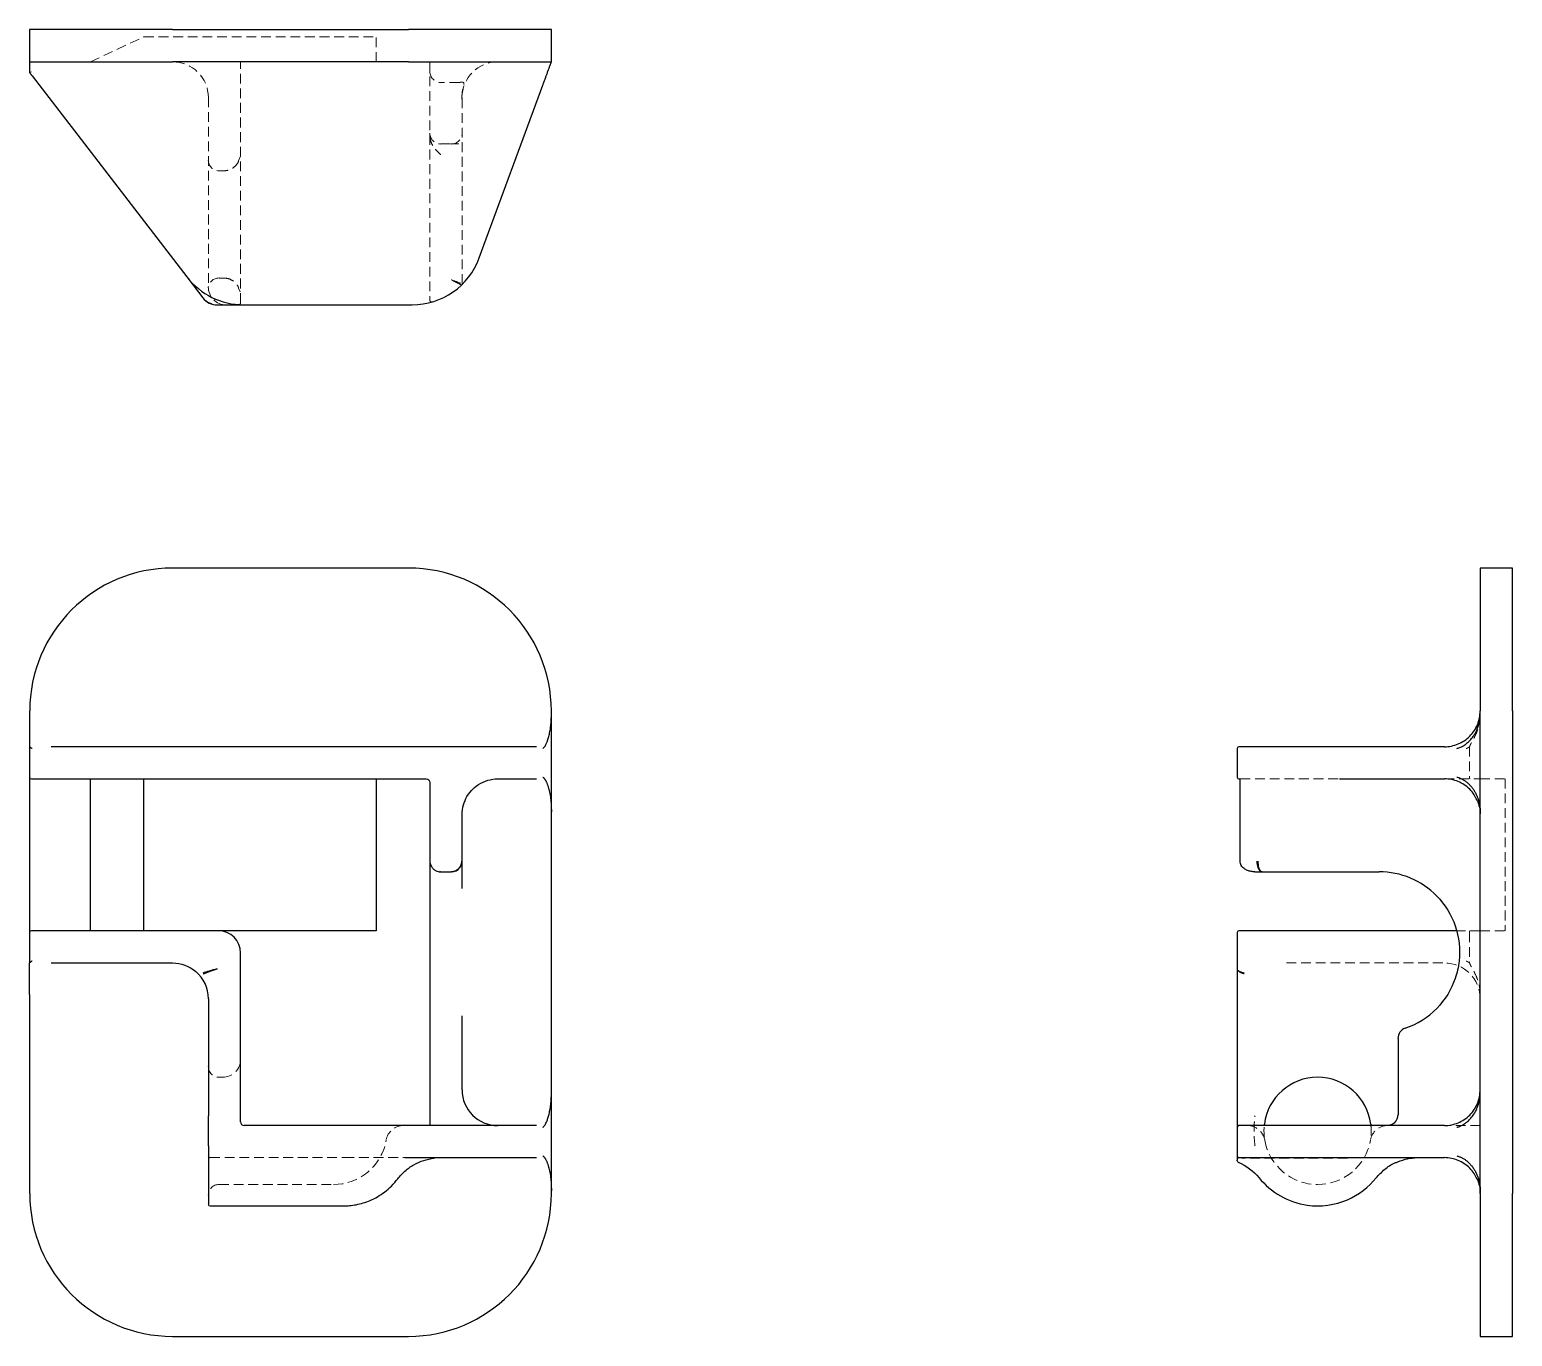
# Model space of a CAD drawing. Header units: millimetres. Extents: x 49 to 242, y 7 to 177.
import ezdxf

# ---------------------------------------------------------------- set-up
doc = ezdxf.new("R2010")
doc.units = ezdxf.units.MM
doc.linetypes.add('HIDDEN', pattern=[1.905, 1.27, -0.635])

msp = doc.modelspace()

# ---------------------------------------------------------------- linework, layer by layer
at = {"color": 7, "linetype": 'Continuous', "lineweight": 25}
for p, q in [((49.1, 177.08), (49.1, 172.89)), ((67.71, 177.08), (49.1, 177.08)), ((67.71, 177.08), (98.4, 177.08)), ((117.01, 177.08), (98.4, 177.08)), ((117.01, 172.89), (117.01, 177.08)), ((49.1, 172.89), (67.71, 172.89)), ((98.4, 172.89), (67.71, 172.89)), ((98.4, 172.89), (117.01, 172.89)), ((49.42, 171.08), (69.56, 144.9)), ((107.62, 147.36), (115.89, 169.85)), ((69.56, 144.9), (71.66, 142.17)), ((73.5, 141.26), (73.64, 141.26)), ((73.64, 141.26), (76.31, 141.26)), ((76.31, 141.26), (76.94, 141.26)), ((76.94, 141.26), (98.89, 141.26)), ((98.4, 107), (67.71, 107)), ((242.08, 107), (237.89, 107)), ((237.89, 107), (237.89, 88.4)), ((242.08, 88.4), (242.08, 107)), ((49.1, 88.4), (49.1, 87.86)), ((117.01, 88.04), (117.01, 88.4)), ((117.01, 75.27), (117.01, 88.04)), ((237.89, 88.04), (237.89, 88.4)), ((237.89, 75.27), (237.89, 88.04)), ((242.08, 88.4), (242.08, 25.6)), ((49.1, 83.73), (49.1, 79.79)), ((69.75, 83.74), (51.9, 83.74)), ((76.94, 83.74), (69.75, 83.74)), ((98.89, 83.74), (76.94, 83.74)), ((107.4, 83.74), (98.89, 83.74)), ((115.05, 83.74), (107.4, 83.74)), ((206.26, 83.51), (206.26, 79.79)), ((212.44, 83.74), (206.5, 83.74)), ((233.24, 83.74), (212.44, 83.74)), ((49.1, 79.79), (49.1, 59.56)), ((49.33, 79.56), (69.75, 79.56)), ((57.01, 59.79), (57.01, 79.56)), ((63.98, 59.79), (63.98, 79.56)), ((69.75, 79.56), (76.94, 79.56)), ((76.94, 79.56), (98.89, 79.56)), ((94.22, 79.56), (94.22, 59.79)), ((98.89, 79.56), (100.73, 79.56)), ((110.03, 79.56), (115.05, 79.56)), ((206.5, 79.56), (206.69, 79.56)), ((219.59, 79.56), (233.24, 79.56)), ((101.19, 79.09), (101.19, 68.86)), ((206.63, 79.09), (206.63, 68.86)), ((117.01, 38.73), (117.01, 75.27)), ((237.89, 38.73), (237.89, 75.27)), ((105.38, 68.86), (105.38, 74.91)), ((101.19, 68.86), (101.19, 45.78)), ((105.38, 65.28), (105.38, 68.86)), ((102.59, 67.47), (102.48, 67.49)), ((102.59, 67.47), (103.98, 67.47)), ((208.58, 67.47), (209.52, 67.47)), ((209.52, 67.47), (224.75, 67.47)), ((49.1, 59.56), (49.1, 55.62)), ((71.84, 59.79), (49.33, 59.79)), ((73.5, 59.79), (71.84, 59.79)), ((73.64, 59.79), (73.5, 59.79)), ((94.22, 59.79), (73.64, 59.79)), ((206.26, 59.56), (206.26, 56.88)), ((234.84, 59.79), (206.5, 59.79)), ((76.54, 34.91), (76.54, 56.88)), ((206.26, 56.88), (206.26, 34.91)), ((51.9, 55.6), (67.71, 55.6)), ((49.1, 51.49), (49.1, 25.6)), ((72.36, 50.95), (72.36, 35.7)), ((105.38, 45.78), (105.38, 48.72)), ((101.19, 45.78), (101.19, 35.84)), ((105.38, 39.09), (105.38, 45.78)), ((227.2, 45.78), (227.2, 39.09)), ((117.01, 25.96), (117.01, 38.73)), ((227.2, 39.09), (227.2, 35.84)), ((237.89, 25.96), (237.89, 38.73)), ((101.19, 35.84), (101.19, 34.44)), ((206.26, 34.91), (206.26, 34.21)), ((98.89, 34.44), (77.01, 34.44)), ((107.4, 34.44), (98.89, 34.44)), ((115.05, 34.44), (107.4, 34.44)), ((206.26, 34.21), (206.26, 30.49)), ((212.44, 34.44), (206.5, 34.44)), ((209.79, 34.44), (209.81, 34.62)), ((233.24, 34.44), (212.44, 34.44)), ((223.65, 34.62), (223.67, 34.44)), ((72.36, 31.78), (72.36, 28.54)), ((97.93, 30.26), (98.89, 30.26)), ((98.89, 30.26), (107.4, 30.26)), ((107.4, 30.26), (115.05, 30.26)), ((206.4, 29.68), (206.52, 29.63)), ((206.5, 30.26), (212.44, 30.26)), ((212.44, 30.26), (233.24, 30.26)), ((72.36, 28.54), (72.36, 27.78)), ((72.36, 27.78), (72.36, 24.21)), ((117.01, 25.6), (117.01, 25.96)), ((237.89, 25.6), (237.89, 25.96)), ((237.89, 25.6), (237.89, 7)), ((242.08, 7), (242.08, 25.6)), ((72.59, 23.98), (89.95, 23.98)), ((67.71, 7), (98.4, 7)), ((237.89, 7), (242.08, 7))]:
    msp.add_line(p, q, dxfattribs=at)
at = {"color": 7, "linetype": 'HIDDEN', "lineweight": 18}
for p, q in [((57.01, 172.89), (63.98, 176.15)), ((63.98, 176.15), (94.22, 176.15)), ((94.22, 172.89), (94.22, 176.15)), ((76.54, 141.5), (76.54, 172.89)), ((101.19, 172.89), (101.19, 141.86)), ((49.33, 171.58), (49.1, 171.5)), ((105.01, 170.22), (102.59, 170.22)), ((72.36, 168.24), (72.36, 143.59)), ((105.33, 168.04), (105.38, 168.24)), ((105.38, 144), (105.38, 168.24)), ((102.59, 162.2), (103.98, 162.2)), ((103.98, 162.2), (104.94, 162.2)), ((76.5, 160.51), (76.3, 160.01)), ((74.48, 158.71), (73.75, 158.71)), ((73.75, 144.75), (74.48, 144.75)), ((76.3, 143.45), (76.5, 142.95)), ((236.5, 83.73), (236.5, 79.79)), ((206.69, 79.56), (219.59, 79.56)), ((233.24, 79.56), (237.89, 79.56)), ((237.89, 79.56), (241.15, 79.56)), ((241.15, 79.56), (241.15, 59.79)), ((206.63, 79.09), (206.63, 79.09)), ((237.89, 74.91), (237.83, 75.5)), ((237.89, 59.79), (234.84, 59.79)), ((236.5, 59.56), (236.5, 55.62)), ((237.89, 59.79), (241.15, 59.79)), ((212.69, 55.6), (233.24, 55.6)), ((74.22, 40.72), (73.75, 40.72)), ((226.82, 34.9), (226.88, 34.99)), ((225.8, 34.44), (226.33, 34.55)), ((237.89, 34.44), (233.24, 34.44)), ((72.59, 30.26), (90.06, 30.26)), ((227.19, 29.71), (227.85, 29.94)), ((228.33, 30.09), (229.8, 30.26)), ((73.75, 26.77), (88.64, 26.77)), ((237.89, 25.6), (237.83, 26.2))]:
    msp.add_line(p, q, dxfattribs=at)
at = {"color": 7, "linetype": 'Continuous', "lineweight": 25, "flags": 128}
msp.add_lwpolyline([(76.31, 141.26), (76.36, 141.27), (76.39, 141.28)], dxfattribs=at)
at = {"color": 7, "linetype": 'HIDDEN', "lineweight": 18}
for centre, radius, start, end in [((67.71, 168.24), 4.65, 0, 90), ((110.03, 168.24), 4.65, 90, 180), ((102.59, 171.61), 1.4, 180, 270), ((102.59, 163.59), 1.4, 180, 270), ((103.98, 163.59), 1.4, 270, 0), ((73.75, 160.1), 1.4, 180, 270), ((73.75, 143.36), 1.4, 90, 175.2236), ((74.68, 143.59), 2.33, 180, 270), ((76.31, 141.5), 0.233, 291.269, 0), ((233.24, 50.95), 4.65, 0, 90), ((74.22, 43.05), 2.33, 270, 0), ((73.75, 42.12), 1.4, 180, 270), ((97.79, 32.12), 2.33, 90, 169.9213), ((207.57, 32.12), 2.33, 10.0787, 90), ((225.89, 32.12), 2.33, 90, 169.9213), ((88.64, 33.74), 6.98, 270, 349.9213), ((216.73, 33.74), 6.98, 190.0787, 349.9213), ((72.59, 30.49), 0.233, 180, 270), ((73.75, 25.37), 1.4, 90, 180)]:
    msp.add_arc(centre, radius, start, end, dxfattribs=at)
at = {"color": 7, "linetype": 'Continuous', "lineweight": 25}
for centre, radius, start, end in [((98.89, 150.57), 9.3, 270, 339.8142), ((76.94, 150.57), 9.3, 217.5686, 270), ((73.5, 143.59), 2.33, 217.5686, 270), ((67.71, 88.4), 18.6, 90, 180), ((98.4, 88.4), 18.6, 0, 90), ((206.5, 83.51), 0.233, 90, 180), ((49.33, 79.79), 0.233, 180, 270), ((206.5, 79.79), 0.233, 180, 270), ((224.75, 57), 10.47, 44.3012, 90), ((49.33, 59.56), 0.233, 90, 180), ((73.64, 56.88), 2.91, 0, 90), ((206.5, 59.56), 0.233, 90, 180), ((67.71, 50.95), 4.65, 0, 49.7474), ((224.75, 57), 10.47, 288.876, 315.6988), ((228.59, 45.78), 1.4, 108.876, 180), ((216.73, 33.74), 6.98, 7.1808, 172.8192), ((110.03, 39.09), 4.65, 180, 270), ((77.01, 34.91), 0.465, 180, 270), ((206.5, 34.21), 0.233, 90, 180), ((206.5, 30.49), 0.233, 180, 270), ((67.71, 25.6), 18.6, 180, 270), ((98.4, 25.6), 18.6, 270, 0), ((72.59, 24.21), 0.233, 180, 270)]:
    msp.add_arc(centre, radius, start, end, dxfattribs=at)
at = {"color": 7, "linetype": 'HIDDEN', "lineweight": 18}
for centre, start_param, end_param in [((236.58, 79.79), 1.570796, 3.141593), ((236.58, 59.56), 0, 1.570796)]:
    msp.add_ellipse(centre, major_axis=(0, 0.233), ratio=0.340122, start_param=start_param, end_param=end_param, dxfattribs=at)
at = {"color": 7, "linetype": 'Continuous', "lineweight": 25}
for points, knots in [([(49.1, 172.89), (49.1, 172.89), (49.1, 172.85), (49.1, 172.71), (49.1, 172.61), (49.1, 172.34), (49.1, 172.18), (49.1, 171.92), (49.1, 171.83), (49.1, 171.69), (49.1, 171.65), (49.1, 171.57), (49.1, 171.53), (49.1, 171.5)], [0, 0, 0, 0, 0.25, 0.25, 0.5, 0.5, 0.75, 0.75, 0.875, 0.875, 0.9375, 0.9375, 1, 1, 1, 1]), ([(115.89, 169.85), (115.91, 169.9), (115.95, 170.03), (116.03, 170.23), (116.13, 170.5), (116.25, 170.81), (116.38, 171.18), (116.53, 171.59), (116.68, 172), (116.82, 172.39), (116.91, 172.62), (116.96, 172.76), (116.99, 172.84), (117, 172.88), (117.01, 172.89), (117.01, 172.89)], [0, 0, 0, 0, 0.029667, 0.06839, 0.118221, 0.181325, 0.259995, 0.35647, 0.472734, 0.595685, 0.73629, 0.800499, 0.86805, 0.933166, 1, 1, 1, 1]), ([(49.42, 171.08), (49.4, 171.1), (49.36, 171.16), (49.3, 171.24), (49.23, 171.33), (49.17, 171.41), (49.12, 171.47), (49.1, 171.5)], [0, 0, 0, 0, 0.184558, 0.375996, 0.575204, 0.782973, 1, 1, 1, 1]), ([(49.1, 87.86), (49.1, 87.49), (49.1, 87.12), (49.1, 86.41), (49.1, 86.06), (49.1, 85.37), (49.1, 85.04), (49.1, 84.55), (49.1, 84.39), (49.1, 84.15), (49.1, 84.07), (49.1, 83.9), (49.1, 83.82), (49.1, 83.73)], [0, 0, 0, 0, 0.25, 0.25, 0.5, 0.5, 0.75, 0.75, 0.875, 0.875, 0.9375, 0.9375, 1, 1, 1, 1]), ([(115.89, 83.51), (115.91, 83.53), (115.95, 83.56), (116.03, 83.63), (116.13, 83.75), (116.25, 83.93), (116.38, 84.2), (116.53, 84.59), (116.68, 85.09), (116.82, 85.73), (116.91, 86.34), (116.96, 86.86), (116.99, 87.25), (117, 87.64), (117.01, 87.9), (117.01, 88.04)], [0, 0, 0, 0, 0.029667, 0.06839, 0.118221, 0.181325, 0.259995, 0.35647, 0.472734, 0.595685, 0.73629, 0.800499, 0.86805, 0.933166, 1, 1, 1, 1]), ([(233.24, 83.74), (233.85, 83.74), (234.46, 83.87), (235.58, 84.33), (236.1, 84.68), (236.96, 85.54), (237.31, 86.05), (237.77, 87.18), (237.89, 87.79), (237.89, 88.4)], [0, 0, 0, 0, 0.25, 0.25, 0.5, 0.5, 0.75, 0.75, 1, 1, 1, 1]), ([(234.85, 83.51), (234.9, 83.53), (235.03, 83.56), (235.23, 83.63), (235.5, 83.75), (235.81, 83.93), (236.18, 84.2), (236.59, 84.59), (237, 85.09), (237.39, 85.73), (237.62, 86.34), (237.76, 86.86), (237.84, 87.25), (237.88, 87.64), (237.89, 87.9), (237.89, 88.04)], [0, 0, 0, 0, 0.029667, 0.06839, 0.118221, 0.181325, 0.259995, 0.35647, 0.472734, 0.595685, 0.73629, 0.800499, 0.86805, 0.933166, 1, 1, 1, 1]), ([(49.42, 83.51), (49.4, 83.52), (49.36, 83.54), (49.3, 83.57), (49.23, 83.62), (49.17, 83.67), (49.12, 83.71), (49.1, 83.73)], [0, 0, 0, 0, 0.184558, 0.375996, 0.575204, 0.782973, 1, 1, 1, 1]), ([(115.89, 79.79), (115.91, 79.78), (115.95, 79.75), (116.02, 79.69), (116.08, 79.62), (116.14, 79.54), (116.2, 79.46), (116.26, 79.36), (116.31, 79.25), (116.37, 79.13), (116.42, 79), (116.48, 78.86), (116.53, 78.72), (116.58, 78.56), (116.63, 78.39), (116.69, 78.15), (116.76, 77.84), (116.84, 77.44), (116.9, 77.04), (116.95, 76.61), (116.98, 76.18), (117, 75.73), (117.01, 75.42), (117.01, 75.27)], [0, 0, 0, 0, 0.032128, 0.064125, 0.096091, 0.128129, 0.160337, 0.192814, 0.225656, 0.258957, 0.292806, 0.327287, 0.362482, 0.398464, 0.435306, 0.473074, 0.549458, 0.624392, 0.698512, 0.772478, 0.846953, 0.922587, 1, 1, 1, 1]), ([(206.61, 79.54), (206.61, 79.53), (206.6, 79.52), (206.6, 79.47), (206.61, 79.39), (206.63, 79.26), (206.63, 79.15), (206.63, 79.09)], [0, 0, 0, 0, 0.11687, 0.288354, 0.49097, 0.727695, 1, 1, 1, 1]), ([(206.69, 79.56), (206.69, 79.56), (206.7, 79.56), (206.71, 79.55), (206.71, 79.55)], [0, 0, 0, 0, 0.749375, 1, 1, 1, 1]), ([(237.48, 76.8), (237.36, 77.03), (237.12, 77.55), (236.55, 78.22), (235.84, 78.8), (235.03, 79.23), (234.15, 79.51), (233.55, 79.54), (233.24, 79.56)], [0, 0, 0, 0, 0.146839, 0.317471, 0.488103, 0.658736, 0.829368, 1, 1, 1, 1]), ([(234.85, 79.79), (234.91, 79.78), (235.02, 79.75), (235.19, 79.69), (235.36, 79.62), (235.53, 79.54), (235.69, 79.46), (235.85, 79.36), (236, 79.25), (236.15, 79.13), (236.3, 79), (236.44, 78.86), (236.58, 78.72), (236.72, 78.56), (236.86, 78.39), (237.03, 78.15), (237.23, 77.84), (237.43, 77.44), (237.6, 77.04), (237.73, 76.61), (237.83, 76.18), (237.88, 75.73), (237.89, 75.42), (237.89, 75.27)], [0, 0, 0, 0, 0.032128, 0.064125, 0.096091, 0.128129, 0.160337, 0.192814, 0.225656, 0.258957, 0.292806, 0.327287, 0.362482, 0.398464, 0.435306, 0.473074, 0.549458, 0.624392, 0.698512, 0.772478, 0.846953, 0.922587, 1, 1, 1, 1]), ([(105.38, 74.91), (105.38, 75.77), (105.83, 77.18), (106.85, 78.35), (107.33, 78.7), (107.53, 78.83)], [0, 0, 0, 0, 0.1169052, 0.194842, 0.2727788, 0.2727788, 0.2727788, 0.2727788]), ([(237.48, 76.8), (237.6, 76.49), (237.84, 75.86), (237.88, 75.29), (237.89, 75)], [0, 0, 0, 0, 0.501071, 1, 1, 1, 1]), ([(101.19, 68.86), (101.19, 68.65), (101.3, 68.25), (101.59, 67.86), (101.92, 67.62), (102.26, 67.49), (102.47, 67.47), (102.58, 67.47), (102.59, 67.47), (102.59, 67.47)], [-0.1116918, -0.1116918, -0.1116918, -0.1116918, -0.0894671, -0.0672423, -0.0450176, -0.0227929, -0.0005682, -0.0005682, 0, 0, 0, 0]), ([(105.31, 68.86), (105.31, 68.71), (105.26, 68.4), (104.92, 67.73), (104.38, 67.47), (103.99, 67.47), (103.99, 67.47), (103.98, 67.47)], [-0.00035547, -0.00035547, -0.00035547, -0.00035547, 0.01596563, 0.03228674, 0.08125005, 0.08125005, 0.08160553, 0.08160553, 0.08160553, 0.08160553]), ([(103.98, 67.47), (103.99, 67.47), (103.99, 67.47), (104.41, 67.47), (104.97, 67.73), (105.33, 68.4), (105.38, 68.71), (105.38, 68.86)], [-0.00035547, -0.00035547, -0.00035547, -0.00035547, 0, 0, 0.04896332, 0.06528442, 0.08160553, 0.08160553, 0.08160553, 0.08160553]), ([(206.64, 68.86), (206.63, 68.86), (206.63, 68.86), (206.63, 68.86), (206.63, 68.86)], [0, 0, 0, 0, 0.817698, 1, 1, 1, 1]), ([(208.58, 67.47), (208.58, 67.47), (208.57, 67.47), (208.4, 67.47), (208.08, 67.49), (207.6, 67.62), (207.15, 67.86), (206.77, 68.25), (206.64, 68.65), (206.64, 68.86)], [-0.1116918, -0.1116918, -0.1116918, -0.1116918, -0.1111235, -0.1111235, -0.0888988, -0.0666741, -0.0444494, -0.0222247, 0, 0, 0, 0]), ([(208.83, 68.86), (208.83, 68.71), (208.86, 68.4), (209.03, 67.73), (209.3, 67.47), (209.52, 67.47), (209.52, 67.47), (209.52, 67.47)], [-0.00035547, -0.00035547, -0.00035547, -0.00035547, 0.01596563, 0.03228674, 0.08125005, 0.08125005, 0.08160553, 0.08160553, 0.08160553, 0.08160553]), ([(209.52, 67.47), (209.52, 67.47), (209.52, 67.47), (209.36, 67.47), (209.15, 67.73), (209.02, 68.4), (209, 68.71), (209, 68.86)], [-0.00035547, -0.00035547, -0.00035547, -0.00035547, 0, 0, 0.04896332, 0.06528442, 0.08160553, 0.08160553, 0.08160553, 0.08160553]), ([(232.24, 64.31), (233.33, 63.2), (234.97, 60.54), (235.41, 56.59), (234.55, 52.8), (233.33, 50.8), (232.24, 49.69)], [0, 0, 0, 0, 0.227047, 0.4540939, 0.5676174, 0.7946643, 0.7946643, 0.7946643, 0.7946643]), ([(49.42, 55.84), (49.4, 55.83), (49.35, 55.81), (49.28, 55.76), (49.19, 55.7), (49.13, 55.65), (49.1, 55.62)], [0, 0, 0, 0, 0.191757, 0.449835, 0.693986, 1, 1, 1, 1]), ([(49.1, 51.49), (49.1, 51.86), (49.1, 52.22), (49.1, 52.94), (49.1, 53.29), (49.1, 53.98), (49.1, 54.31), (49.1, 54.8), (49.1, 54.96), (49.1, 55.2), (49.1, 55.28), (49.1, 55.45), (49.1, 55.53), (49.1, 55.62)], [0, 0, 0, 0, 0.25, 0.25, 0.5, 0.5, 0.75, 0.75, 0.875, 0.875, 0.9375, 0.9375, 1, 1, 1, 1]), ([(73.5, 54.84), (73.5, 54.84), (73.49, 54.83), (72.79, 54.64), (72.09, 54.43), (71.66, 54.29)], [-0.00054201, -0.00054201, -0.00054201, -0.00054201, 0, 0, 0.08473797, 0.08473797, 0.08473797, 0.08473797]), ([(71.7, 54.18), (72.12, 54.35), (72.8, 54.6), (73.49, 54.83), (73.5, 54.84), (73.5, 54.84)], [-0.00054201, -0.00054201, -0.00054201, -0.00054201, 0.08419596, 0.08419596, 0.08473797, 0.08473797, 0.08473797, 0.08473797]), ([(115.89, 34.21), (115.91, 34.22), (115.95, 34.25), (116.03, 34.33), (116.13, 34.45), (116.24, 34.63), (116.38, 34.9), (116.53, 35.28), (116.68, 35.79), (116.82, 36.43), (116.91, 37.03), (116.96, 37.55), (116.99, 37.93), (117, 38.33), (117.01, 38.6), (117.01, 38.73)], [0, 0, 0, 0, 0.029616, 0.068246, 0.118043, 0.18127, 0.260113, 0.356574, 0.472708, 0.5954, 0.736289, 0.799215, 0.864197, 0.931152, 1, 1, 1, 1]), ([(233.24, 34.44), (233.85, 34.44), (234.46, 34.56), (235.58, 35.03), (236.1, 35.37), (236.96, 36.23), (237.31, 36.75), (237.77, 37.88), (237.89, 38.48), (237.89, 39.09)], [0, 0, 0, 0, 0.25, 0.25, 0.5, 0.5, 0.75, 0.75, 1, 1, 1, 1]), ([(234.85, 34.21), (234.9, 34.22), (235.02, 34.25), (235.23, 34.33), (235.49, 34.45), (235.81, 34.63), (236.18, 34.9), (236.59, 35.28), (237, 35.79), (237.39, 36.43), (237.62, 37.03), (237.76, 37.55), (237.83, 37.93), (237.88, 38.33), (237.89, 38.6), (237.89, 38.73)], [0, 0, 0, 0, 0.029616, 0.068246, 0.118043, 0.18127, 0.260113, 0.356574, 0.472708, 0.5954, 0.736289, 0.799215, 0.864197, 0.931152, 1, 1, 1, 1]), ([(72.36, 31.78), (72.36, 32.11), (72.36, 32.44), (72.36, 33.09), (72.36, 33.41), (72.36, 34.07), (72.36, 34.4), (72.36, 35.05), (72.36, 35.38), (72.36, 35.7)], [0, 0, 0, 0, 0.25, 0.25, 0.5, 0.5, 0.75, 0.75, 1, 1, 1, 1]), ([(226.91, 34.99), (226.84, 34.91), (226.69, 34.74), (226.42, 34.57), (226.14, 34.46), (225.96, 34.45), (225.87, 34.44)], [0, 0, 0, 0, 0.255766, 0.507575, 0.75573, 1, 1, 1, 1]), ([(226.88, 34.99), (226.96, 35.09), (227.15, 35.34), (227.18, 35.65), (227.2, 35.84)], [0, 0, 0, 0, 0.407638, 1, 1, 1, 1]), ([(97, 27.49), (97.3, 27.85), (97.91, 28.56), (99.08, 29.36), (100.37, 29.96), (101.3, 30.12), (101.76, 30.21)], [0, 0, 0, 0, 0.249679, 0.499508, 0.749676, 1, 1, 1, 1]), ([(115.89, 30.49), (115.91, 30.47), (115.95, 30.44), (116.02, 30.39), (116.08, 30.32), (116.14, 30.24), (116.2, 30.15), (116.26, 30.05), (116.31, 29.95), (116.37, 29.83), (116.42, 29.7), (116.48, 29.56), (116.53, 29.41), (116.58, 29.26), (116.63, 29.09), (116.69, 28.85), (116.76, 28.54), (116.84, 28.14), (116.9, 27.73), (116.95, 27.31), (116.98, 26.87), (117, 26.42), (117.01, 26.12), (117.01, 25.96)], [0, 0, 0, 0, 0.032128, 0.064125, 0.096091, 0.128129, 0.160337, 0.192814, 0.225656, 0.258957, 0.292806, 0.327287, 0.362482, 0.398464, 0.435306, 0.473074, 0.549458, 0.624392, 0.698512, 0.772478, 0.846953, 0.922587, 1, 1, 1, 1]), ([(206.26, 30.42), (206.26, 30.4), (206.26, 30.34), (206.26, 30.13), (206.26, 29.95), (206.26, 29.92), (206.26, 29.91)], [0, 0, 0, 0, 0.174492, 0.495803, 0.748028, 1, 1, 1, 1]), ([(206.41, 29.69), (206.36, 29.71), (206.33, 29.74), (206.28, 29.82), (206.26, 29.86), (206.26, 29.91)], [0, 0, 0, 0, 0.5, 0.5, 1, 1, 1, 1]), ([(224.35, 27.64), (224.71, 28.02), (225.42, 28.78), (226.42, 29.46), (227.05, 29.67), (227.19, 29.71)], [0, 0, 0, 0, 0.438957, 0.877914, 1, 1, 1, 1]), ([(227.18, 29.73), (227.6, 29.88), (228.46, 30.19), (229.24, 30.23), (229.63, 30.26)], [0, 0, 0, 0, 0.4916171, 1, 1, 1, 1]), ([(237.48, 27.5), (237.36, 27.73), (237.12, 28.24), (236.55, 28.91), (235.84, 29.5), (235.03, 29.93), (234.15, 30.2), (233.55, 30.24), (233.24, 30.26)], [0, 0, 0, 0, 0.146894, 0.317515, 0.488137, 0.658758, 0.829379, 1, 1, 1, 1]), ([(234.85, 30.49), (234.91, 30.47), (235.02, 30.44), (235.19, 30.39), (235.36, 30.32), (235.53, 30.24), (235.69, 30.15), (235.85, 30.05), (236, 29.95), (236.15, 29.83), (236.3, 29.7), (236.44, 29.56), (236.58, 29.41), (236.72, 29.26), (236.86, 29.09), (237.03, 28.85), (237.23, 28.54), (237.43, 28.14), (237.6, 27.73), (237.73, 27.31), (237.83, 26.87), (237.88, 26.42), (237.89, 26.12), (237.89, 25.96)], [0, 0, 0, 0, 0.032128, 0.064125, 0.096091, 0.128129, 0.160337, 0.192814, 0.225656, 0.258957, 0.292806, 0.327287, 0.362482, 0.398464, 0.435306, 0.473074, 0.549458, 0.624392, 0.698512, 0.772478, 0.846953, 0.922587, 1, 1, 1, 1]), ([(89.94, 23.98), (90.21, 23.99), (90.77, 24), (91.62, 24.13), (92.52, 24.35), (93.46, 24.68), (94.4, 25.16), (95.33, 25.78), (96.23, 26.56), (96.75, 27.18), (97.01, 27.51)], [0, 0, 0, 0, 0.097658, 0.20313, 0.316425, 0.437522, 0.566396, 0.703091, 0.847642, 1, 1, 1, 1]), ([(209.11, 27.64), (210.63, 25.76), (214.57, 23.47), (220.66, 24.31), (223.38, 26.42), (224.35, 27.64)], [-0.03611667, -0.03611667, -0.03611667, -0.03611667, -0.00555582, 0.0162615, 0.03604645, 0.03604645, 0.03604645, 0.03604645]), ([(237.48, 27.5), (237.6, 27.19), (237.84, 26.56), (237.88, 25.99), (237.89, 25.7)], [0, 0, 0, 0, 0.501068, 1, 1, 1, 1])]:
    msp.add_open_spline(points, degree=3, knots=knots, dxfattribs=at)
at = {"color": 7, "linetype": 'HIDDEN', "lineweight": 18}
for points, knots in [([(105.35, 168.05), (105.36, 168.33), (105.37, 168.88), (105.49, 169.44), (105.59, 169.84), (105.64, 170.08), (105.6, 170.2), (105.49, 170.24), (105.31, 170.23), (105.1, 170.22), (105.01, 170.22)], [0, 0, 0, 0, 0.169869, 0.330319, 0.479068, 0.614052, 0.73382, 0.837617, 0.925828, 1, 1, 1, 1]), ([(101.19, 163.22), (101.19, 162.97), (101.24, 162.74), (101.4, 162.29), (101.51, 162.08), (101.78, 161.68), (101.93, 161.49), (102.25, 161.14), (102.42, 160.97), (102.59, 160.8)], [0, 0, 0, 0, 0.25, 0.25, 0.5, 0.5, 0.75, 0.75, 1, 1, 1, 1]), ([(76.3, 160.01), (76.28, 159.93), (76.17, 159.62), (75.74, 159.18), (75.1, 158.78), (74.67, 158.73), (74.46, 158.71)], [0, 0, 0, 0, 0.088506, 0.39001, 0.69405, 1, 1, 1, 1]), ([(74.46, 144.75), (74.67, 144.73), (75.1, 144.68), (75.74, 144.28), (76.17, 143.84), (76.28, 143.53), (76.3, 143.45)], [0, 0, 0, 0, 0.30595, 0.609991, 0.911495, 1, 1, 1, 1]), ([(105.31, 143.83), (105.31, 143.83), (105.26, 143.86), (104.92, 144.03), (104.38, 144.3), (103.99, 144.52), (103.99, 144.52), (103.98, 144.52)], [-0.00035547, -0.00035547, -0.00035547, -0.00035547, 0.01596563, 0.03228674, 0.08125005, 0.08125005, 0.08160553, 0.08160553, 0.08160553, 0.08160553]), ([(103.98, 144.52), (103.99, 144.52), (103.99, 144.52), (104.41, 144.36), (104.97, 144.15), (105.33, 144.02), (105.38, 144), (105.38, 144)], [-0.00035547, -0.00035547, -0.00035547, -0.00035547, 0, 0, 0.04896332, 0.06528442, 0.08160553, 0.08160553, 0.08160553, 0.08160553]), ([(72.06, 141.79), (72.2, 141.68), (72.42, 141.51), (72.69, 141.43), (72.79, 141.4)], [0, 0, 0, 0, 0.624628, 1, 1, 1, 1]), ([(101.19, 141.86), (101.19, 141.8), (101.24, 141.7), (101.37, 141.62), (101.45, 141.62), (101.49, 141.64)], [0, 0, 0, 0, 0.428571, 0.714286, 1, 1, 1, 1]), ([(237.89, 87.86), (237.89, 87.49), (237.85, 87.12), (237.71, 86.41), (237.61, 86.06), (237.34, 85.37), (237.18, 85.04), (236.92, 84.55), (236.83, 84.39), (236.69, 84.15), (236.65, 84.07), (236.57, 83.9), (236.53, 83.82), (236.5, 83.73)], [0, 0, 0, 0, 0.25, 0.25, 0.5, 0.5, 0.75, 0.75, 0.875, 0.875, 0.9375, 0.9375, 1, 1, 1, 1]), ([(236.08, 83.51), (236.1, 83.52), (236.16, 83.54), (236.24, 83.57), (236.33, 83.62), (236.41, 83.67), (236.47, 83.71), (236.5, 83.73)], [0, 0, 0, 0, 0.184558, 0.375996, 0.575204, 0.782973, 1, 1, 1, 1]), ([(206.72, 79.55), (206.7, 79.55), (206.67, 79.55), (206.63, 79.55), (206.62, 79.55), (206.61, 79.54), (206.61, 79.54)], [0, 0, 0, 0, 0.274413, 0.573588, 0.922831, 1, 1, 1, 1]), ([(207.17, 54.18), (207.04, 54.22), (206.77, 54.31), (206.49, 54.48), (206.31, 54.65), (206.29, 54.74), (206.28, 54.78)], [0, 0, 0, 0, 0.268365, 0.537736, 0.808366, 1, 1, 1, 1]), ([(206.32, 54.69), (206.32, 54.69), (206.34, 54.64), (206.5, 54.54), (206.78, 54.4), (207.05, 54.33), (207.17, 54.29)], [0, 0, 0, 0, 0.013449, 0.341981, 0.696783, 1, 1, 1, 1]), ([(236.08, 55.84), (236.11, 55.83), (236.17, 55.81), (236.27, 55.76), (236.38, 55.7), (236.46, 55.65), (236.5, 55.62)], [0, 0, 0, 0, 0.191757, 0.449835, 0.693986, 1, 1, 1, 1]), ([(237.89, 51.49), (237.89, 51.86), (237.85, 52.22), (237.71, 52.94), (237.61, 53.29), (237.34, 53.98), (237.18, 54.31), (236.92, 54.8), (236.83, 54.96), (236.69, 55.2), (236.65, 55.28), (236.57, 55.45), (236.53, 55.53), (236.5, 55.62)], [0, 0, 0, 0, 0.25, 0.25, 0.5, 0.5, 0.75, 0.75, 0.875, 0.875, 0.9375, 0.9375, 1, 1, 1, 1]), ([(208.59, 31.78), (208.55, 32.11), (208.51, 32.44), (208.47, 33.09), (208.46, 33.41), (208.46, 34.07), (208.47, 34.4), (208.51, 35.05), (208.55, 35.38), (208.59, 35.7)], [0, 0, 0, 0, 0.25, 0.25, 0.5, 0.5, 0.75, 0.75, 1, 1, 1, 1]), ([(209.8, 32.94), (209.8, 33), (209.78, 33.12), (209.76, 33.44), (209.75, 33.8), (209.76, 34.14), (209.78, 34.36), (209.79, 34.44)], [0, 0, 0, 0, 0.220401, 0.453398, 0.673485, 0.883158, 1, 1, 1, 1]), ([(223.67, 34.44), (223.68, 34.36), (223.7, 34.14), (223.71, 33.8), (223.7, 33.44), (223.68, 33.12), (223.66, 33), (223.66, 32.94)], [0, 0, 0, 0, 0.116954, 0.326768, 0.547056, 0.780171, 1, 1, 1, 1]), ([(90.06, 30.26), (90.7, 30.26), (92, 30.26), (93.89, 30.26), (95.68, 30.26), (97.03, 30.26), (97.7, 30.26), (97.88, 30.26)], [0, 0, 0, 0, 0.228009, 0.456059, 0.684201, 0.912258, 1, 1, 1, 1]), ([(226.35, 30.26), (225.96, 30.25), (225.15, 30.25), (223.85, 30.23), (222.39, 30.22), (220.72, 30.21), (219.07, 30.21), (217.5, 30.21), (216.06, 30.21), (214.53, 30.21), (212.93, 30.21), (211.31, 30.21), (209.71, 30.21), (208.17, 30.21), (207.32, 30.21), (206.88, 30.21)], [0, 0, 0, 0, 0.061865, 0.129807, 0.20432, 0.28604, 0.376708, 0.439278, 0.506362, 0.577873, 0.653726, 0.733813, 0.818133, 0.906868, 1, 1, 1, 1])]:
    msp.add_open_spline(points, degree=3, knots=knots, dxfattribs=at)
at = {"color": 7, "linetype": 'Continuous', "lineweight": 25}
for points in [[(100.73, 79.56), (100.85, 79.56), (101.09, 79.46), (101.19, 79.22), (101.19, 79.09)], [(107.53, 78.83), (108.27, 79.3), (109.15, 79.56), (110.03, 79.56)], [(67.71, 55.6), (68.8, 55.6), (69.88, 55.21), (70.71, 54.5)], [(206.4, 29.68), (207.45, 29.23), (208.39, 28.53), (209.11, 27.64)]]:
    msp.add_open_spline(points, degree=3, dxfattribs=at)

doc.saveas('drawing.dxf')
